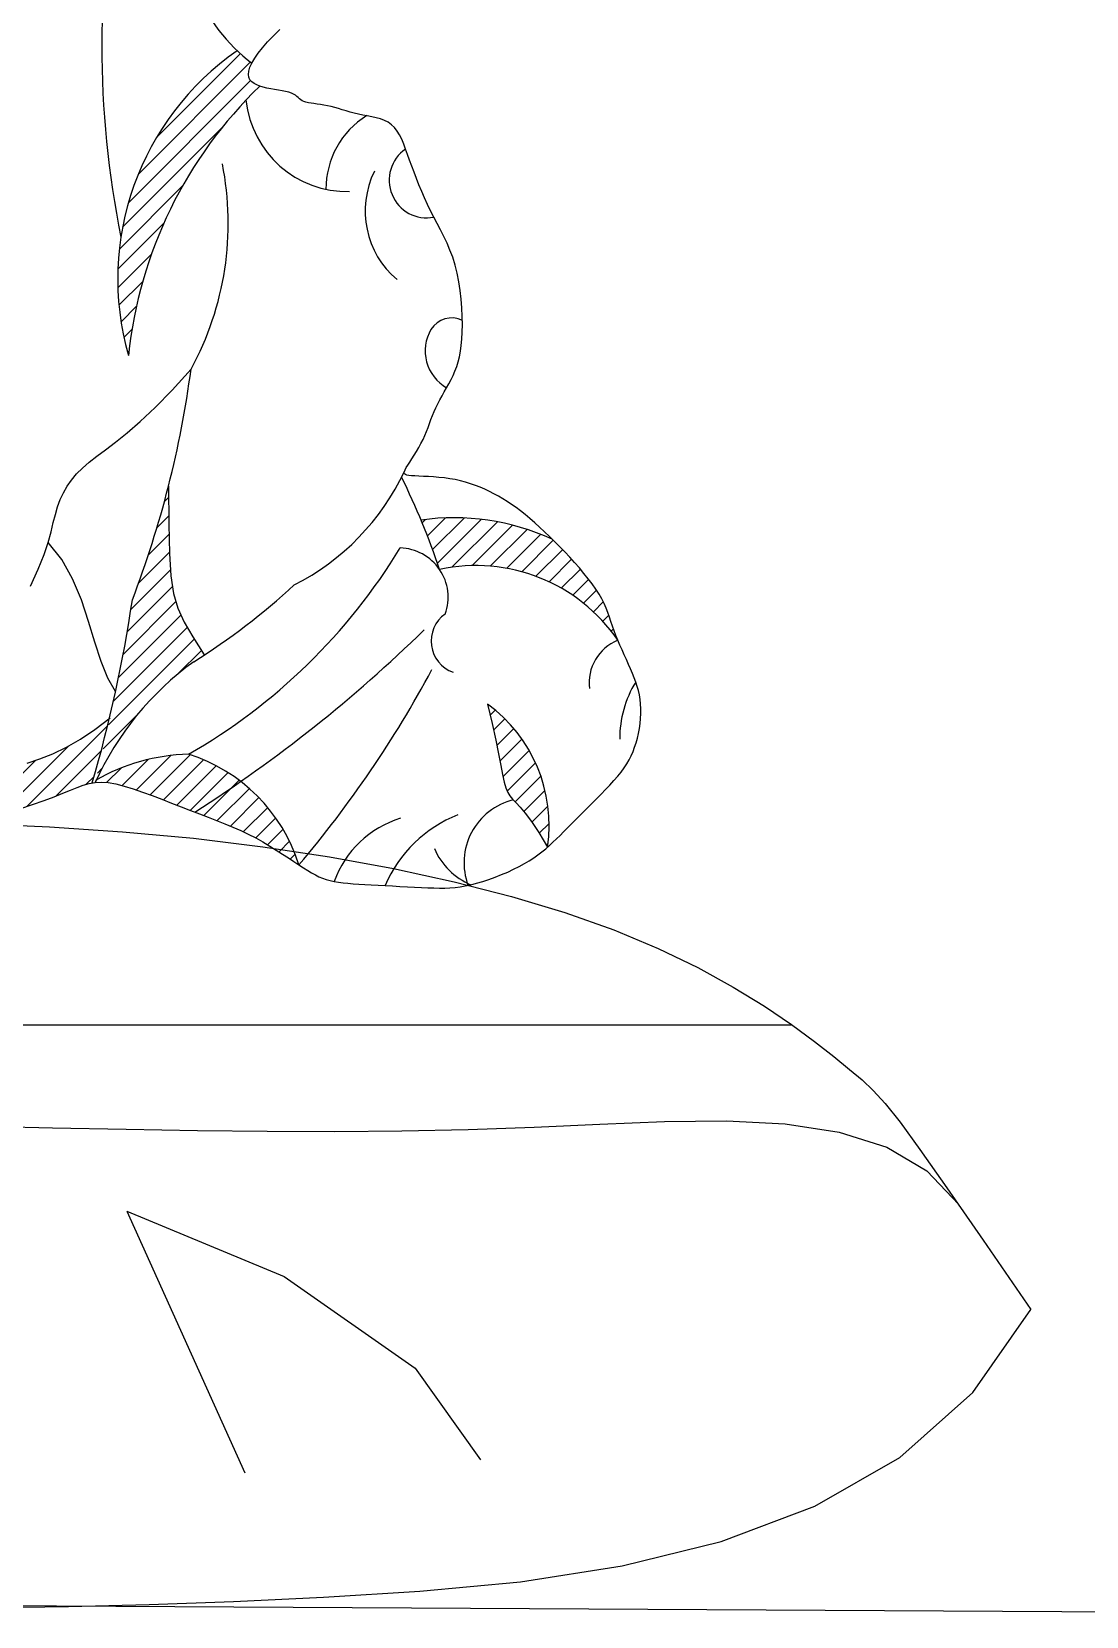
# Model space of a CAD drawing. Header units: inches. Extents: x 4.1 to 46.6, y 13.1 to 37.9.
# Drawn here: x 13.4385 to 13.5889, y 14.3584 to 14.5843 of the extents above; entities that cross this region are included whole.
import ezdxf

# ---------------------------------------------------------------- set-up
doc = ezdxf.new("R2010")
doc.units = ezdxf.units.IN
doc.header["$MEASUREMENT"] = 0
doc.layers.add('02', color=2, linetype='Continuous')
doc.layers.add('8', color=8, linetype='Continuous')
pattern_1 = [(44.99999999999999, (1.53809614157538, 14.83534044480351), (-0.001325825214724776, 0.001325825214724777), [])]

msp = doc.modelspace()

# ---------------------------------------------------------------- hatches: boundary and pattern name
at = {"layer": '8'}
h = msp.add_hatch(dxfattribs=at)
h.set_pattern_fill('ANSI31', color=256, scale=0.015, style=0)
h.set_pattern_definition(pattern_1)
h.paths.add_polyline_path([(13.47108585437994, 14.5765796529204), (13.47064094668488, 14.57675092983576), (13.47025010296377, 14.57695612097908), (13.46992539967644, 14.57720145822262), (13.46967772095698, 14.57749363255155), (13.46951795093949, 14.57783933496561), (13.46945697305958, 14.5782452564645), (13.46950567145134, 14.57871808803342), (13.46967255817029, 14.57926242973648), (13.46995665579337, 14.57987451790999, -0.02762192384500177), (13.46786939217012, 14.58163062959378, 0.3215565137858085), (13.45234931404005, 14.53818811789555, -0.1767596069113847)])
h.paths.add_polyline_path([(13.53163418270881, 14.62759004180137, 0.09913499089529595), (13.53297231280479, 14.64578705766056, 0.331359966506981), (13.5287323007756, 14.65180804550349, -0.01052489974616265), (13.52904175924371, 14.65017513803199, -0.03299922652451448)])
h.paths.add_polyline_path([(13.54465808746639, 14.67542318362851, -0.3563317122230959), (13.55031166951406, 14.6428292057872), (13.55081121254946, 14.64326753684603), (13.5517366233212, 14.6441651083342), (13.55257817222039, 14.64508791051506), (13.55333851025674, 14.64603413122407), (13.5540234982432, 14.64700042496137), (13.55463899652707, 14.64798344622708), (13.55519086592133, 14.64897984950679), (13.5556849670061, 14.64998628930065), (13.55612716036151, 14.65099942009423), (13.55652330610204, 14.65201589640222), (13.55687814931619, 14.65303293029595), (13.55719196823659, 14.65404996418969), (13.55746392630274, 14.65506699808342), (13.55769318578999, 14.6560840319626), (13.55787890967216, 14.65710106585633), (13.55802026092309, 14.65811809975006), (13.55811640205096, 14.65913513364379), (13.55816649579677, 14.66015216752297), (13.55816998406547, 14.66116878322376), (13.55812742518495, 14.66218288979602), (13.55803965618136, 14.6631919781112), (13.55790751431371, 14.66419353902623), (13.55773183684099, 14.66518506341257), (13.55751346102218, 14.66616404215623), (13.55725322411629, 14.66712796609957), (13.55695196338232, 14.66807432612862), (13.55661009721692, 14.6690020070719), (13.55622636996443, 14.66991546961529), (13.55579910710688, 14.6708205683581), (13.55532663412626, 14.67172315797237), (13.55480727673742, 14.6726290930865), (13.5542393606552, 14.6735442283289), (13.55362121089595, 14.67447441832795), (13.55295115340735, 14.67542551772661), (13.55223016468111, 14.67639989626062), (13.55146982664476, 14.67738598406598), (13.55068437200273, 14.67836872635693), (13.54988803322661, 14.67933306839135), (13.54909504348646, 14.68026395536893), (13.54831963525388, 14.68114633253302), (13.54757604169893, 14.68196514509785), (13.54687849529321, 14.68270533832132), (13.54623690321344, 14.68335576050325), (13.54564387005988, 14.68392087231499), (13.54508767490509, 14.68440903751346), (13.54455659635599, 14.68482861984106), (13.54403891325231, 14.68518798308381), (13.54352290489945, 14.685495490955), (13.54299684967148, 14.6857595072552), (13.54244902664098, 14.68598839571226), (13.54187120314921, 14.68618884734045), (13.54126910007793, 14.68636086215432), (13.54065192727606, 14.68650276738211), (13.54002889366123, 14.68661289029572), (13.53940920908238, 14.68668955813795), (13.53880208268995, 14.68673109816612), (13.5382167243329, 14.6867358376376), (13.53766234292883, 14.68670210380973), (13.53714549708414, 14.68663059364647), (13.53666214020225, 14.68653148306933), (13.53620557444404, 14.68641731772098), (13.53576910197037, 14.68630064322955), (13.53534602494213, 14.6861940052377), (13.53492964598584, 14.68610994940267), (13.53451326702955, 14.68606102133802), (13.53409019000131, 14.686059766701, -0.4512202891333476), (13.53097285404104, 14.65176951329798, 0.4275342604392897)])
h = msp.add_hatch(dxfattribs=at)
h.set_pattern_fill('ANSI31', color=256, scale=0.015, style=0)
h.set_pattern_definition(pattern_1)
h.paths.add_polyline_path([(13.40806480081986, 14.46776018108816), (13.4115343960398, 14.46822631247509), (13.41496817981127, 14.46873453251195), (13.41657155546594, 14.46899456861596, 0.1843986707323829), (13.41740114175948, 14.47992448011522), (13.41658726920608, 14.48015627573935), (13.41570133370581, 14.48035017100213), (13.4147729478241, 14.4804798899468), (13.41379843283678, 14.48054656344633), (13.4127769396105, 14.48055499767819), (13.41170761901188, 14.48050999876162), (13.41058962237324, 14.48041637288864), (13.40942210032838, 14.48027892620761), (13.40820420420962, 14.48010246489597), (13.40693508511643, 14.47989179510208), (13.40561273814413, 14.47965136959559), (13.40423053623411, 14.47938422755854), (13.40278069748777, 14.47909305476518), (13.40125543884236, 14.47878053701882), (13.39964697770077, 14.47844936006462), (13.39794753193158, 14.478102209735), (13.39614931870486, 14.47774177176055), (13.39424455565634, 14.47737073197371), (13.39223576992984, 14.4769930373341), (13.39016672902974, 14.47661767967387), (13.38809151043418, 14.4762549120251), (13.38606419162127, 14.47591498743444), (13.38413884960349, 14.47560815893397), (13.38236956209178, 14.47534467954123), (13.38081040609862, 14.47513480230285), (13.37951545933495, 14.47498878025093, -0.06433071040124645), (13.37760734049837, 14.46563268937919), (13.37823948431063, 14.46568977206065), (13.37981141828234, 14.46578008722739), (13.38168090399589, 14.46585672359382), (13.38382529611002, 14.46593125552048), (13.38622194905068, 14.4660152573679), (13.38884821701097, 14.4661203035403), (13.3916814548825, 14.46625796838365), (13.3946990170912, 14.4664398262585), (13.39787825759734, 14.46667745153994), (13.40119302067208, 14.46697943732309), (13.40460310531083, 14.46734245161227)])
h.paths.add_polyline_path([(13.32018274538453, 14.44459892181206, 0.2756534180477415), (13.32799658485922, 14.43300321785958), (13.32929984437536, 14.43327591698202), (13.33072458234849, 14.43354177671884), (13.33224622234005, 14.43380342761978), (13.33383105885471, 14.43406507854982), (13.33544538756135, 14.43433093835941, -0.221741333465108), (13.33124015321258, 14.44063052682489, -0.474760694314994)])
h.paths.add_polyline_path([(13.31660991701531, 14.43088528413958), (13.31766223236221, 14.43094227916029), (13.31871296748753, 14.43102978841219), (13.31975001007552, 14.43114886411516), (13.32076124734479, 14.43130055848909), (13.32174009647454, 14.43148487150487), (13.32270209285664, 14.43169759431206), (13.32366830254207, 14.43193346584033), (13.3241640467127, 14.4320603454444, -0.1294773457726139), (13.31829242738198, 14.43999123693087), (13.31624185158174, 14.43925054473678), (13.31443650488976, 14.43876122650275), (13.31284544085386, 14.43850778289655), (13.31143771325472, 14.43847471461507), (13.31018237587298, 14.43864652231153), (13.30904848202366, 14.43900770665372), (13.30800508548739, 14.4395427683094), (13.30702124004486, 14.44023620797546), (13.30607277438278, 14.44107077212997), (13.30516261867481, 14.44202219062302), (13.30430047776784, 14.44306443912959), (13.30349605720724, 14.44417149331005), (13.30275906160708, 14.44531732882482), (13.30209919674556, 14.44647592136338), (13.30152616723674, 14.44762124657158), (13.30104967839318, 14.44872728015347), (13.30067790303613, 14.44977577952253), (13.30041288448732, 14.4507796293083), (13.30025513311151, 14.45175949587886), (13.30020515997197, 14.45273604561683), (13.30026347589913, 14.45372994490484), (13.30043059172343, 14.4547618601255), (13.30070701804246, 14.45585245767601), (13.30109326568666, 14.45702240390986), (13.30157962911065, 14.45828194295339), (13.30211553796428, 14.4595996296894), (13.30264020505595, 14.46093359677346), (13.30309284389253, 14.46224197684663), (13.3034126672824, 14.46348290252084), (13.30353888849962, 14.46461450643713), (13.30341072058539, 14.46559492123655), (13.30296737681377, 14.46638227953102, 0.1933284229634256), (13.29542094822276, 14.4516128018486, 0.2433056775505248), (13.31090605053353, 14.43113080077913), (13.31174419894117, 14.43102189653021), (13.31262711160119, 14.43094140210181), (13.31356461908902, 14.43088686232389), (13.31454899794656, 14.43085862792671), (13.3155681346939, 14.43085775113017)])
h.paths.add_polyline_path([(13.46836361246417, 14.47744018551478, 0.08828388475428707), (13.46090095028515, 14.4813177356746, 0.1227704111319642), (13.4477685552952, 14.47766103798225, 0.002255560457267219), (13.44760435194942, 14.47730412650438), (13.44849577876042, 14.47734595202659), (13.44946936126101, 14.4772725599369), (13.45055503052893, 14.47707798768991), (13.45174234154868, 14.47677661557558), (13.45301075493219, 14.47638790957447), (13.45433973222273, 14.47593133568174), (13.45570873426507, 14.47542635987796), (13.45709722190398, 14.47489244814372), (13.45848465621705, 14.47434906648872), (13.45985049804906, 14.47381568086442), (13.4611779207294, 14.47330723311919), (13.461821432265, 14.47306390067846, 0.009523936390834601)])
h.paths.add_polyline_path([(13.46724367820892, 14.4709381546318), (13.46835468131351, 14.470445216929), (13.46943567627343, 14.46992798721934), (13.47048730570125, 14.46938181312456), (13.47150585781085, 14.46881414956173), (13.47248653256568, 14.46823547821717), (13.47342452899787, 14.46765628076267), (13.47431504683803, 14.46708703889911), (13.47515328535113, 14.46653823432738), (13.47593444450061, 14.4660203487338), (13.47665372331861, 14.4655438638047, 0.1546495958071559), (13.46836361246417, 14.47744018551478, -0.009523936390843946), (13.461821432265, 14.47306390067846), (13.4624649438006, 14.47282056823773), (13.46371329928982, 14.47234800711616), (13.4649247189914, 14.4718818705633), (13.46610093446682, 14.47141447946072)])
h.paths.add_polyline_path([(13.46027205306339, 14.50017166881756), (13.45937864789042, 14.50214320660328), (13.4587746055727, 14.50424196188854), (13.4584000094724, 14.50674998214985), (13.45819494271885, 14.50994931486369), (13.45809948890704, 14.51412200753569), (13.45805373139913, 14.51955010764235, -0.02922798236989105), (13.45290724913824, 14.50335252515382, -0.01934990166581888), (13.44767906963128, 14.47761007311513, -0.0009136811752524556), (13.4477685552952, 14.47766103798225, -0.1274165922094309), (13.46165588269244, 14.4945157010998, 0.004536835103304884), (13.4631666180608, 14.49548205583872), (13.46151473749663, 14.49804530105488)])
h.paths.add_polyline_path([(13.49406873555156, 14.51471167855656, -0.01768791768381196), (13.49671892150539, 14.50765873479125, -0.3048514263511902), (13.5221418980905, 14.49757360468087), (13.52186389248121, 14.49825844525643), (13.52160666910234, 14.49893071996215), (13.52137278001058, 14.49958724184129), (13.52115310988623, 14.50023174421679), (13.52093562767143, 14.50086969051793), (13.5207083011442, 14.50150654413031), (13.520459098781, 14.50214776849774), (13.52017598882551, 14.50279882704948), (13.51984693975422, 14.50346518318569), (13.51945991981077, 14.50415230032107), (13.51900626955788, 14.50486391180769), (13.51849082023139, 14.50559683064515), (13.51792177515338, 14.50634613972673), (13.51730733764592, 14.50710692200395), (13.51665571149672, 14.50787426035552), (13.51597509979504, 14.50864323774752), (13.51527370586294, 14.50940893705868), (13.51455973348814, 14.5101664412114), (13.51384047469358, 14.51091110629662), (13.51311957514147, 14.51163938110861), (13.51275967205177, 14.51199368434485, 0.1421712613024995)])
h.paths.add_polyline_path([(13.50355465364876, 14.48848234657365), (13.5042064807308, 14.48569520401819), (13.50471861571307, 14.48333530515541), (13.50511901620078, 14.48136215087019), (13.50543563910063, 14.47973524207649), (13.50569644248347, 14.47841407963009), (13.50592938348885, 14.47735816444495), (13.50616241948913, 14.47652699742051), (13.50642350808951, 14.47588007942707), (13.50673910420622, 14.47536831074561), (13.50712965106825, 14.47490818909595), (13.50761408968131, 14.47440761160854), (13.50821136105108, 14.47377447537022), (13.50894040618326, 14.47291667751145), (13.50982016561787, 14.4717421151336), (13.51086958036061, 14.47015868535258), (13.51210759141716, 14.46807428526975, 0.2778593659271574)])
h.paths.add_polyline_path([(13.29550497610356, 14.47165513162784), (13.29503468637589, 14.47073225086664), (13.29455702360022, 14.4697225623286), (13.29408146747622, 14.46862553991835), (13.29361749747071, 14.4674406575405), (13.2931742419419, 14.46616993191586), (13.2927594250464, 14.46482555123388), (13.29238041959937, 14.46342224648564, 0.02656275580573508), (13.29267929405208, 14.45841309975825, -0.1890424734338255), (13.3051527981111, 14.47865258860569, 0.02530276454241352), (13.29712281519781, 14.47448909901599), (13.29677681233036, 14.4739081883063), (13.29638551854762, 14.47324257424501), (13.29595841331641, 14.47249173072217)], flags=17)
h.paths.add_polyline_path([(13.29267929405208, 14.45841309975825, 0.0633158289832351), (13.29550354605774, 14.44683061674462, -0.2498301237606843), (13.30296737681377, 14.46638227953102, -0.2898943333807086), (13.31288667376387, 14.48175179333069, 0.0233047467239507), (13.3051527981111, 14.47865258860569, 0.1890424734338176)])
h.paths.add_polyline_path([(13.29238041959937, 14.46342224648564), (13.29204459841597, 14.46197474869135), (13.29175933500986, 14.46049778884211), (13.29153200196336, 14.45900609797267), (13.29136997209164, 14.45751440707412), (13.29128061867553, 14.45603744718122), (13.29126938343282, 14.45458766948017), (13.29133398439038, 14.45316840598119), (13.2914702084777, 14.45178070893329), (13.29167384262431, 14.45042563052724), (13.29194067352685, 14.44910422298293), (13.29226648811485, 14.4478175385348), (13.2926470733178, 14.44656662938818), (13.2930782160652, 14.44535254776295), (13.29355666883524, 14.44417660891944), (13.29408304583515, 14.44304118036692), (13.29465892705369, 14.44194889265512), (13.2952858924796, 14.4409023763192), (13.29596552210162, 14.43990426190888), (13.29669939567569, 14.43895717998842), (13.2974890929577, 14.43806376109299), (13.29833619416925, 14.43722663577231), (13.2992396459845, 14.43644782079085), (13.30018786228496, 14.43572687769941, -0.1379920858702734), (13.29550354605774, 14.44683061674462, -0.0900300011074962)])
h.paths.add_polyline_path([(13.31415764106671, 14.49357179954407, 0.3594387257921638), (13.30574567550096, 14.51481561297718), (13.30653171967018, 14.513659622583), (13.30734165994684, 14.51251231293012), (13.3081472556037, 14.5113823648035), (13.30892026521499, 14.5102784590172), (13.30963244782063, 14.50920927634164), (13.31025556246053, 14.50818349757632), (13.31076136770892, 14.50720980349164), (13.31112162283856, 14.50629687491622), (13.31131677612896, 14.5054490741359), (13.31136203421514, 14.50465348960009), (13.31128129343736, 14.50389289125909), (13.31109845036875, 14.50315004909229), (13.31083740111674, 14.50240773303543), (13.31052204202163, 14.50164871306791), (13.31017626942369, 14.50085575915458), (13.30982397966321, 14.50001164124572), (13.30948465833674, 14.49910492745861), (13.30916014876451, 14.49814737849104), (13.30884788352299, 14.49715655320782), (13.30854529542151, 14.49615001043006), (13.30824981703657, 14.4951453090371), (13.30795888094465, 14.49416000786463), (13.30766991972226, 14.49321166576286), (13.30738036617871, 14.49231784158204), (13.30708779538284, 14.49149149073222), (13.30679035330425, 14.49072715484821), (13.30648632840487, 14.49001477209552), (13.30617400891381, 14.48934428066881), (13.30585168306018, 14.48870561877724), (13.30551763977158, 14.48808872457179), (13.30517016704428, 14.48748353626164), (13.30480755310739, 14.48687999202687), (13.30442889876898, 14.48626997007981), (13.3040365516604, 14.48565310871803), (13.30363367175917, 14.48503098625682), (13.30322341904278, 14.48440518101146), (13.30280895279023, 14.48377727131177), (13.30239343367751, 14.48314883548759), (13.30198002075079, 14.48252145183963), (13.30157187445323, 14.48189669869774), (13.3011721545295, 14.48127685586681), (13.30078402049142, 14.48066700905204), (13.30041063254933, 14.48007294546281), (13.30005515021506, 14.47950045227939), (13.29972073369893, 14.47895531669659), (13.29941054251279, 14.4784433259238, -0.1382475120372259), (13.31441409633729, 14.48307083953572)])
h.paths.add_polyline_path([(13.35037399040769, 14.53139862386618), (13.34665744103725, 14.53660112429228), (13.34270946592326, 14.542332902337), (13.33866265815917, 14.54839792217993), (13.33464961060557, 14.55460014801523), (13.33080291589025, 14.56074354403703), (13.32725516687381, 14.56663207439582), (13.32413895641687, 14.57206970330029), (13.32158687738004, 14.57686039493004), (13.32140234489228, 14.57531871274572), (13.32124967388111, 14.57382622163735), (13.3211252442957, 14.57241258094021), (13.32102543492104, 14.57110744996047), (13.32094662547345, 14.56994048804794), (13.32088350555162, 14.56893387939366), (13.3208240061463, 14.56807990777182), (13.32075436906192, 14.56736338179784), (13.32066083540442, 14.56676911013077), (13.32052964721109, 14.56628190138602), (13.32287223245251, 14.56116267356723), (13.32496890383075, 14.55672990181941), (13.32685117730173, 14.55290447855535), (13.32855056858855, 14.54960729623147), (13.33009859364714, 14.546759247246), (13.33152676866624, 14.54428122406992), (13.33286660936895, 14.5420941190869), (13.33414963147837, 14.54011882476792), (13.33540249387036, 14.53828718008757), (13.33663242593641, 14.53657481018039), (13.33784179975513, 14.53496828680094), (13.33903298740509, 14.53345418161647), (13.34020836119774, 14.53201906638154), (13.34137029297884, 14.53064951277796), (13.34252115505981, 14.52933209254573), (13.34366331928643, 14.52805337736666), (13.34479863107438, 14.52680178208269), (13.34592682662654, 14.52557309387069), (13.3470471150172, 14.52436494305315), (13.34815870601918, 14.52317495990886), (13.34926080847393, 14.5220007747603), (13.35035263192142, 14.52084001790084), (13.3514333856688, 14.51969031963839), (13.35250227879035, 14.51854931026631), (13.35355957508321, 14.51741554163621), (13.35460975490744, 14.51629125180355), (13.35565835334594, 14.51517960035293), (13.35671090548161, 14.51408374689803), (13.35777294569883, 14.513006851038), (13.35885000931333, 14.5119520723429), (13.35994763117517, 14.51092257044096), (13.36107134590159, 14.50992150491678), (13.36222313045758, 14.50895203536951), (13.36339072910371, 14.50801732138374), (13.36455832751702, 14.50712052257316), (13.365710112073, 14.50626479850783), (13.36683026868153, 14.50545330878689), (13.36790298348527, 14.50468921299492), (13.36891244239408, 14.50397567074564), (13.36984283131781, 14.50331584162362), (13.37068360791775, 14.50271025221904), (13.37144531476545, 14.50214889715884), (13.37214376548539, 14.50161913804644), (13.37279477440055, 14.50110833649982), (13.37341415513541, 14.50060385415148), (13.37401772224578, 14.50009305263396), (13.37462128889049, 14.49956329353612), (13.37524066962536, 14.49900193850502), (13.37588825197193, 14.49840003533339), (13.37656271787594, 14.49776337661482), (13.3772593231802, 14.49710144114673), (13.37797332396033, 14.49642370769746), (13.37869997605915, 14.49573965504991), (13.37943453508663, 14.4950587620015), (13.38017225665274, 14.49439050730601), (13.38090839706595, 14.49374436977545), (13.38163873906481, 14.49312877496871), (13.38236117413501, 14.49254793570893), (13.38307412089083, 14.49200501159524), (13.38377599794651, 14.49150316221224), (13.38446522391635, 14.49104554717363), (13.38514021718177, 14.4906353260931), (13.38579939658987, 14.4902756585698), (13.38644118075493, 14.48996970418833), (13.38706504254836, 14.48971785793131), (13.38767467163737, 14.48950945614073), (13.38827481217916, 14.48933107052747), (13.38887020879659, 14.48916927283156), (13.38946560541402, 14.4890106347639), (13.39006574618864, 14.4888417280063), (13.39067537504482, 14.4886491243133), (13.39129923683825, 14.48841939538127), (13.39194075743902, 14.48814293077615), (13.3925980918971, 14.48782539142579), (13.39326807744104, 14.48747625612762), (13.39394755153219, 14.48710500364999), (13.39463335093345, 14.48672111279032), (13.39532231333899, 14.48633406231696), (13.39601127551171, 14.48595333101278), (13.39669707514579, 14.48558839767523), (13.39737733969699, 14.48524729292425), (13.39805286009098, 14.48493225481528), (13.39872521771352, 14.4846440732554), (13.39939599371749, 14.48438353815166), (13.40006676995429, 14.48415143941114), (13.400739127344, 14.48394856692633), (13.40141464750516, 14.48377571060431), (13.40209491182353, 14.48363366036668), (13.40278044742766, 14.48352267950125), (13.40346756441753, 14.48344092490609), (13.4041515184031, 14.48338602688913), (13.40482756569284, 14.48335561577281), (13.4054909616639, 14.48334732182142), (13.40613696215908, 14.48335877537196), (13.40676082325402, 14.4833876066887), (13.40735780079152, 14.48343144610866), (13.40792420440587, 14.48348845051536), (13.40846056192416, 14.48355888321115), (13.40896845403361, 14.4836435341031), (13.40944946258563, 14.48374319308371), (13.40990516896593, 14.48385865004551), (13.41033715409461, 14.48399069489554), (13.41074699982303, 14.48414011754088), (13.41113628730412, 14.48430770787403), (13.41150804752718, 14.48449412413632), (13.41187111012871, 14.48469949797894), (13.41223575411598, 14.48492382938733), (13.41261225849624, 14.48516711837604), (13.41301090250957, 14.48542936493053), (13.41344196516323, 14.48571056905078), (13.41391572569731, 14.48601073072226), (13.41444246311906, 14.4863298499304), (13.41502942521359, 14.4866668734949), (13.41567173627439, 14.48701653541233), (13.41636148960563, 14.48737251651349), (13.41709077758017, 14.48772849760011), (13.41785169350217, 14.48807815948843), (13.41863633044298, 14.48841518299472), (13.4194367812411, 14.48873324894979), (13.42024513896789, 14.4890260381408), (13.42105323313038, 14.48928946945401), (13.42185183874565, 14.48952841391023), (13.42263146773215, 14.48974998061479), (13.42338263154264, 14.48996127865852), (13.42409584162991, 14.49016941711765), (13.42476160991239, 14.49038150509753), (13.42537044784288, 14.49060465167443), (13.4259128673398, 14.4908459659537), (13.42638333308744, 14.49111031895612), (13.42679212455872, 14.49139362955342), (13.42715347399238, 14.49168957853275), (13.42748161432567, 14.49199184671037), (13.42779077779736, 14.49229411488799), (13.42809519687901, 14.49259006386731), (13.42840910450789, 14.49287337446461), (13.42874673292275, 14.49313772746703), (13.42911888849224, 14.49337969998763), (13.4295226720092, 14.49360745431207), (13.42973721496995, 14.49371975167472), (13.42645305189538, 14.49378988160337), (13.42370343282121, 14.49368979482555), (13.42141540445621, 14.49344522743653), (13.41951601327631, 14.49308191548792), (13.41793230575743, 14.492625595075), (13.41659132860835, 14.49210200224937), (13.41542012830499, 14.49153687309175), (13.41434575178894, 14.49095594368285), (13.41330823282945, 14.49038277210369), (13.41229955693009, 14.48983220446556), (13.41132469712059, 14.48931690893827), (13.41038862619783, 14.48884955364796), (13.40949631695869, 14.48844280676443), (13.40865274243291, 14.48810933639928), (13.40786287565018, 14.48786181072231), (13.40713168940741, 14.48771289785967), (13.40646059279564, 14.48767042225976), (13.40583673915128, 14.48772283355814), (13.40524371740642, 14.48785373769809), (13.40466511719163, 14.48804674057923), (13.40408452790464, 14.48828544817392), (13.40348553847755, 14.48855346638178), (13.40285173877376, 14.48883440114608), (13.40216671772535, 14.489111858381), (13.40141903775978, 14.48937308717453), (13.40061715272489, 14.48961990906267), (13.39977448973107, 14.4898577887407), (13.39890447542305, 14.49009219088933), (13.39802053691122, 14.4903285801893), (13.39713610130596, 14.49057242132134), (13.39626459525201, 14.49082917899526), (13.39541944562691, 14.49110431784814), (13.39460930930684, 14.49140138876558), (13.39382376060124, 14.49171628711796), (13.39304760405096, 14.49204299446595), (13.39226564373124, 14.49237549237026), (13.39146268441576, 14.49270776239158), (13.39062353017974, 14.49303378607604), (13.38973298533122, 14.49334754498435), (13.38877585417825, 14.49364302067719), (13.38774201557274, 14.49391928337448), (13.38664164724062, 14.49419575802043), (13.38549000121887, 14.49449695824754), (13.38430232977728, 14.49484739768835), (13.38309388495284, 14.49527158993172), (13.38187991901535, 14.49579404862473), (13.38067568400177, 14.49643928738536), (13.37949643241475, 14.49723181983157), (13.37835117154057, 14.4981895615538), (13.37722393175821, 14.49930403595957), (13.37609249869595, 14.5005601684434), (13.37493465821493, 14.50194288438528), (13.37372819594341, 14.50343710915061), (13.37245089774254, 14.50502776813395), (13.37108054924059, 14.50669978671525), (13.36959493606585, 14.50843809025995), (13.36797082684237, 14.5102441604295), (13.36618092147867, 14.5121857038221), (13.3641969024134, 14.5143469833611), (13.36199045208517, 14.51681226189706), (13.35953325316544, 14.51966580232423), (13.35679698832567, 14.52299186755139), (13.35375333977166, 14.52687472042911)])
h = msp.add_hatch(dxfattribs=at)
h.set_pattern_fill('ANSI31', color=256, scale=0.015, style=0)
h.set_pattern_definition(pattern_1)
h.paths.add_polyline_path([(13.43481330950047, 14.47293462613473), (13.43684745840031, 14.47354692794491), (13.43867885045941, 14.47414186819973), (13.44030906613219, 14.47471260746991), (13.44173968470889, 14.47525230638442), (13.44297869414325, 14.47575342403892), (13.44405971122208, 14.47620561365787), (13.44502276093002, 14.47659782696158), (13.44590786778602, 14.47691901571401), (13.44675505654189, 14.47715813164999), (13.44717970424566, 14.47723112907719, 0.01224533429070383), (13.4496311797225, 14.48644217178392), (13.44756683827612, 14.48484163443667), (13.44549340991537, 14.48345124976644), (13.44349657561864, 14.48230957189392), (13.44157073906857, 14.48138438507616), (13.43971030441347, 14.4806434735265), (13.4379096746375, 14.48005462148743), (13.43616325388896, 14.47958561318686), (13.43446544585052, 14.47920423283816), (13.4328127184813, 14.47888394026544), (13.43120979964036, 14.47862089753201), (13.42966348099756, 14.47841694225375), (13.42818055468845, 14.47827391209015), (13.42676781261574, 14.47819364467162), (13.42543204691495, 14.47817797764313), (13.42418004972163, 14.47822874862053), (13.42301861270565, 14.47834779524877), (13.42195042482811, 14.47853377463347), (13.42096176025692, 14.47877262169371), (13.42003478975269, 14.4790470908238), (13.41915168477456, 14.47933993640348), (13.4182946156175, 14.47963391282704), (13.41744575350779, 14.47991177447424), (13.41740114175948, 14.47992448011522, -0.1843986707321457), (13.41657155546594, 14.46899456861596), (13.41832244074206, 14.46927852787943), (13.42155346790562, 14.46985198528731), (13.42461754990975, 14.47044859147448), (13.42747852419737, 14.47106194544634), (13.43013042238775, 14.47168529547801), (13.43257482423681, 14.4723118021839)])

# ---------------------------------------------------------------- linework, layer by layer
at = {"layer": '02'}
for p, q in [((13.43046034294414, 14.47143977732506), (13.44110227124068, 14.47096816367869)), ((13.44110227124068, 14.47096816367869), (13.4514960903139, 14.47027607953808)), ((13.4514960903139, 14.47027607953808), (13.46164484046633, 14.46933042401091)), ((13.46164484046633, 14.46933042401091), (13.4715053460491, 14.4681333228846)), ((13.4715053460491, 14.4681333228846), (13.4810228771926, 14.46669570862017)), ((13.4810228771926, 14.46669570862017), (13.49014270402725, 14.46502851363497)), ((13.49014270402725, 14.46502851363497), (13.49881009691629, 14.46314267040455)), ((13.49881009691629, 14.46314267040455), (13.50697032622296, 14.46104911136084)), ((13.50697032622296, 14.46104911136084), (13.51456866184483, 14.45875876896483)), ((13.51456866184483, 14.45875876896483), (13.52155037414516, 14.45628257567754)), ((13.52155037414516, 14.45628257567754), (13.5278735035495, 14.45364178898038)), ((13.5278735035495, 14.45364178898038), (13.53354717166397, 14.4508989665674)), ((13.53354717166397, 14.4508989665674), (13.53859327038984, 14.44812699121124)), ((13.53859327038984, 14.44812699121124), (13.54303369186121, 14.44539874565547)), ((13.54303369186121, 14.44539874565547), (13.54689032751369, 14.44278711264363)), ((13.22523211179535, 14.44272349197584), (13.54697686833563, 14.44272349197584)), ((13.54689032751369, 14.44278711264363), (13.55018506948139, 14.44036497493383)), ((13.55018506948139, 14.44036497493383), (13.55293980943273, 14.43820521526962)), ((13.55293980943273, 14.43820521526962), (13.55517643950182, 14.43638071640911)), ((13.55517643950182, 14.43638071640911), (13.55696367616068, 14.43488540480488)), ((13.55696367616068, 14.43488540480488), (13.55855753300014, 14.43339738171656)), ((13.55855753300014, 14.43339738171656), (13.56026084841463, 14.43151579209828)), ((13.56026084841463, 14.43151579209828), (13.56237646149705, 14.42883978091871)), ((13.43063546139049, 14.4282956071593), (13.44151789605851, 14.42806572397697)), ((13.51018599820557, 14.42814012473267), (13.51956275528531, 14.4285904769977)), ((13.51956275528531, 14.4285904769977), (13.52877714745003, 14.42897341221854)), ((13.52877714745003, 14.42897341221854), (13.53765221409733, 14.42906117214173)), ((13.53765221409733, 14.42906117214173), (13.54601099462482, 14.42862599847016)), ((13.54601099462482, 14.42862599847016), (13.55367652843009, 14.42744013295036)), ((13.56237646149705, 14.42883978091871), (13.56520721017617, 14.42496849313196)), ((13.44151789605851, 14.42806572397697), (13.45201904540184, 14.42785588343853)), ((13.45201904540184, 14.42785588343853), (13.46219546398382, 14.4276861282315)), ((13.46219546398382, 14.4276861282315), (13.47210370613496, 14.42757650097068)), ((13.47210370613496, 14.42757650097068), (13.48180032618578, 14.42754704434359)), ((13.48180032618578, 14.42754704434359), (13.49134187846678, 14.42761780099412)), ((13.49134187846678, 14.42761780099412), (13.50078491777415, 14.42780881356615)), ((13.50078491777415, 14.42780881356615), (13.51018599820557, 14.42814012473267)), ((13.55367652843009, 14.42744013295036), (13.56047185514356, 14.42527581729977)), ((13.56047185514356, 14.42527581729977), (13.56622001393001, 14.42190529323583)), ((13.56520721017617, 14.42496849313196), (13.56905593331206, 14.41950107372125)), ((13.56622001393001, 14.42190529323583), (13.57074404441985, 14.41710080249053)), ((13.56905593331206, 14.41950107372125), (13.57422546906631, 14.41203666762616)), ((13.45211876141141, 14.41616297122258), (13.47453613839346, 14.40683397910201)), ((13.45211876141141, 14.41616297122258), (13.46893186428818, 14.37884695569395)), ((13.57422546906631, 14.41203666762616), (13.58101865606616, 14.40217441980079)), ((13.47453613839346, 14.40683397910201), (13.49321730159457, 14.39377336191413)), ((13.57277635558742, 14.39030908911539), (13.58101865606616, 14.40217441980079)), ((13.49321730159457, 14.39377336191413), (13.50255788331154, 14.38071279175805)), ((13.56236674407731, 14.38106754172353), (13.57277635558742, 14.39030908911539)), ((13.55024955402362, 14.37409993986242), (13.56236674407731, 14.38106754172353)), ((13.53688451721567, 14.3690564457402), (13.55024955402362, 14.37409993986242)), ((13.52273136567558, 14.365587221565), (13.53688451721567, 14.3690564457402)), ((13.50824983189116, 14.36334242957404), (13.52273136567558, 14.365587221565)), ((13.49389964765172, 14.36197223196089), (13.50824983189116, 14.36334242957404)), ((15.0553643205599, 14.35072349197165), (13.19936432064745, 14.36122349197561)), ((13.45528586096364, 14.36006756031296), (13.46731367478381, 14.36051336037511)), ((13.46731367478381, 14.36051336037511), (13.48014054521221, 14.3611267909628)), ((13.48014054521221, 14.3611267909628), (13.49389964765172, 14.36197223196089)), ((13.43262037173147, 14.35964969867658), (13.44380534560653, 14.35978210250781)), ((13.44380534560653, 14.35978210250781), (13.45528586096364, 14.36006756031296))]:
    msp.add_line(p, q, dxfattribs=at)
for points in [[(13.43684745840031, 14.47354692794491), (13.43867885045941, 14.47414186819973), (13.44030906613219, 14.47471260746991), (13.44173968470889, 14.47525230638442), (13.44297869414325, 14.47575342403892), (13.44405971122208, 14.47620561365787), (13.44502276093002, 14.47659782696158), (13.44590786778602, 14.47691901571401), (13.44675505654189, 14.47715813164999), (13.44760435194942, 14.47730412650438), (13.44849577876042, 14.47734595202659), (13.44946936126101, 14.4772725599369), (13.45055503052893, 14.47707798768991), (13.45174234154868, 14.47677661557558), (13.45301075493219, 14.47638790957447), (13.45433973222273, 14.47593133568174), (13.45570873426507, 14.47542635987796), (13.45709722190398, 14.47489244814372), (13.45848465621705, 14.47434906648872), (13.45985049804906, 14.47381568086442), (13.4611779207294, 14.47330723311919), (13.4624649438006, 14.47282056823773), (13.46371329928982, 14.47234800711616), (13.4649247189914, 14.4718818705633), (13.46610093446682, 14.47141447946072), (13.46724367820892, 14.4709381546318), (13.46835468131351, 14.470445216929), (13.46943567627343, 14.46992798721934), (13.47048730570125, 14.46938181312456), (13.47150585781085, 14.46881414956173), (13.47248653256568, 14.46823547821717), (13.47342452899787, 14.46765628076267), (13.47431504683803, 14.46708703889911), (13.47515328535113, 14.46653823432738), (13.47593444450061, 14.4660203487338), (13.47665372331861, 14.4655438638047), (13.47730924006785, 14.46511697974805), (13.47791078644107, 14.4647387708001), (13.47847107243027, 14.46440602971873), (13.47900280872594, 14.46411554926184), (13.47951870532009, 14.46386412217274), (13.48003147243756, 14.46364854120933), (13.48055382053602, 14.46346559911493), (13.48109845937464, 14.46331208866198), (13.4816765282699, 14.46318469972633), (13.48229287987809, 14.46307971080117), (13.48295079571429, 14.46299329748311), (13.48365355682793, 14.46292163541242), (13.48440444473411, 14.46286090017114), (13.48520674071509, 14.4628072674141), (13.48606372651878, 14.46275691272334), (13.48697868319462, 14.46270601173913), (13.48795151993866, 14.46265165061508), (13.48896865504096, 14.4625945578346), (13.49001313493821, 14.46253637240901), (13.49106800583425, 14.46247873333508), (13.49211631416577, 14.46242327966778), (13.49314110590379, 14.46237165038932), (13.49412542725216, 14.46232548454012), (13.49505232464756, 14.4622864211315), (13.49591031325284, 14.46225664552643), (13.49670978383395, 14.46224052847996), (13.49746659658152, 14.46224298706969), (13.49819661145332, 14.46226893837323), (13.49891568840715, 14.46232329949729), (13.49963968740079, 14.46241098753402), (13.50038446839201, 14.46253691954647), (13.50116589133862, 14.46270601264135), (13.50199480335462, 14.46292145380452), (13.50286199785072, 14.46317950972756), (13.50375325585949, 14.46347471693756), (13.50465435794789, 14.46380161203436), (13.50555108491565, 14.46415473157416), (13.50642921756256, 14.46452861212768), (13.5072745362227, 14.46491779028023), (13.50807282192866, 14.46531680258798), (13.50881341010566, 14.465721278325), (13.50949985537912, 14.46613121746217), (13.51013926769841, 14.46654771271736), (13.51073875678006, 14.46697185676479), (13.51130543210778, 14.46740474229322), (13.51184640316526, 14.4678474619914), (13.51236877990189, 14.46830110854811), (13.51287967180136, 14.4687667746521), (13.5133857326978, 14.46924555299214), (13.51389179382707, 14.46973853624243), (13.51440223007697, 14.4702468171063), (13.51492141656811, 14.4707714882434), (13.51545372865397, 14.4713136423425), (13.51600354122232, 14.47187437209235), (13.51657522962662, 14.47245477018172), (13.51717316898751, 14.47305592928481), (13.51779918236892, 14.47367784938709), (13.51844488390955, 14.4743161597626), (13.51909933569144, 14.47496539699663), (13.51975160002942, 14.47562009764536), (13.52039073853987, 14.4762747982941), (13.52100581377047, 14.47692403552813), (13.52158588780324, 14.47756234590364), (13.52212002248737, 14.47818426602047), (13.5225998321944, 14.47878633568056), (13.52302713998827, 14.47937310777073), (13.52340632098961, 14.47995113837991), (13.52374175031903, 14.48052698364066), (13.52403780309717, 14.48110719964192), (13.52429885467748, 14.48169834250169), (13.52452928018059, 14.48230696835256), (13.52473345472711, 14.48293963328345), (13.52491465983215, 14.48360061698353), (13.5250718014245, 14.48428509342651), (13.52520269206028, 14.48498596015728), (13.52530514429557, 14.48569611470615), (13.52537697022083, 14.48640845461799), (13.52541598239216, 14.48711587745223), (13.52541999313283, 14.48781128072463), (13.52538681476611, 14.48848756198007), (13.52531508034329, 14.48913980414094), (13.52520670373227, 14.48977183161063), (13.52506441952895, 14.49038965414096), (13.52489096232924, 14.4909992815274), (13.52468906626339, 14.49160672352176), (13.52446146639298, 14.49221798989041), (13.52421089661541, 14.49283909042882), (13.52394009199227, 14.4934760348888), (13.52365224230337, 14.49413301189364), (13.52335236109096, 14.49480692552337), (13.52304591684836, 14.49549285870038), (13.52273837923306, 14.49618589433252), (13.52243521650556, 14.49688111535673), (13.5221418980905, 14.49757360468087), (13.52186389248121, 14.49825844525643), (13.52160666910234, 14.49893071996215), (13.52137278001058, 14.49958724184129), (13.52115310988623, 14.50023174421679), (13.52093562767143, 14.50086969051793), (13.5207083011442, 14.50150654413031), (13.520459098781, 14.50214776849774), (13.52017598882551, 14.50279882704948), (13.51984693975422, 14.50346518318569), (13.51945991981077, 14.50415230032107), (13.51900626955788, 14.50486391180769), (13.51849082023139, 14.50559683064515), (13.51792177515338, 14.50634613972673), (13.51730733764592, 14.50710692200395), (13.51665571149672, 14.50787426037008), (13.51597509979504, 14.50864323774752), (13.51527370586294, 14.50940893705868), (13.51455973348814, 14.5101664412114), (13.51384047469358, 14.51091110629662), (13.51311957514147, 14.51163938110861), (13.5123997691949, 14.51234798758108), (13.5116837916826, 14.51303364764775), (13.51097437696765, 14.51369308327142), (13.51027425918031, 14.51432301638582), (13.50958617338213, 14.51492016895375), (13.50891285370338, 14.51548126290894), (13.50825594066876, 14.51600402183707), (13.50761270014803, 14.51649017581534), (13.50697930370691, 14.51694245654383), (13.50635192291114, 14.51736359576629), (13.50572672979209, 14.51775632515367), (13.50509989614832, 14.51812337644973), (13.50446759331274, 14.51846748135452), (13.50382599354955, 14.51879137159725), (13.50317181487802, 14.51909705039455), (13.50250396392542, 14.51938360721855), (13.50182189377259, 14.51964940299971), (13.5011250572675, 14.51989279874127), (13.50041290795664, 14.52011215538827), (13.49968489845517, 14.52030583392937), (13.49894048207673, 14.52047219532418), (13.49817911190215, 14.52060960056136), (13.49740279306891, 14.52071750327471), (13.4966237398726, 14.52079972786763), (13.49585671843263, 14.52086119143226), (13.49511649486843, 14.52090681104622), (13.49441783553223, 14.52094150377255), (13.49377550631064, 14.52097018673252), (13.4932042735559, 14.52099777698917), (13.49271890362027, 14.52102919160555), (13.49233078983846, 14.52106971193738), (13.49203783603619, 14.52112607617622), (13.49183457325447, 14.52120538682087), (13.4917155325343, 14.5213147463119), (13.49167524468388, 14.52146125710445), (13.49170824097703, 14.5216520216973), (13.49180905222195, 14.52189414253101), (13.49197220969248, 14.52219472207529), (13.49219124162803, 14.5225582221365), (13.49245566576022, 14.52297854186785), (13.4927539974847, 14.52344693978833), (13.49307475196431, 14.52395467440241), (13.49340644436191, 14.52449300421452), (13.49373758984032, 14.52505318774368), (13.49405670332956, 14.52562648347979), (13.49435230045813, 14.52620414992728), (13.49461617767113, 14.52677899359427), (13.49485325677554, 14.5273500128142), (13.49507174132626, 14.52791775396785), (13.49527983487818, 14.52848276337776), (13.4954857409862, 14.52904558741014), (13.49569766297239, 14.52960677240211), (13.49592380415882, 14.53016686470531), (13.49617236833322, 14.53072641065686), (13.49644900652814, 14.53128613871107), (13.49674916131656, 14.5318475058057), (13.49706572298194, 14.53241215095207), (13.49739158180776, 14.53298171320515), (13.49771962831031, 14.5335578315617), (13.49804275277305, 14.53414214506214), (13.49835384571227, 14.53473629274689), (13.49864579694579, 14.53534191362727), (13.49891250840622, 14.53596204688532), (13.49915192582878, 14.53660533226961), (13.49936300566654, 14.53728180965576), (13.4995447048382, 14.53800151893396), (13.49969598072815, 14.53877449997984), (13.49981578932378, 14.53961079269815), (13.49990308824229, 14.5405204369354), (13.49995683393675, 14.54151347262544), (13.49997574770126, 14.5425948735838), (13.49995760740015, 14.54374934954561), (13.49989995550598, 14.54495654417136), (13.49980033425848, 14.54619610117973), (13.49965628636303, 14.54744766421667), (13.49946535405937, 14.54869087700084), (13.49922507958721, 14.54990538317819), (13.4989330054191, 14.5510708264674), (13.498588632599, 14.55217196826291), (13.49819929622348, 14.55321404101145), (13.49777429019335, 14.55420739483546), (13.49732290817659, 14.55516237990108), (13.49685444407399, 14.55608934637442), (13.49637819201919, 14.55699864439251), (13.49590344544734, 14.55790062412146), (13.49543949849206, 14.55880563571285), (13.49499409579906, 14.55972132852643), (13.4945687863906, 14.56064454872561), (13.49416357026669, 14.561569441682), (13.49377844742733, 14.5624901527672), (13.49341341810535, 14.56340082733826), (13.49306848206791, 14.56429561079588), (13.49274363931502, 14.56516864848257), (13.49243889007951, 14.56601408576993), (13.49215255961056, 14.56682606802955), (13.49187627578388, 14.56759874063303), (13.49159999219003, 14.56832624890834), (13.49131366172108, 14.56900273822706), (13.49100723820041, 14.5696223539317), (13.49067067452009, 14.5701792413793), (13.49029392403784, 14.57066754592691), (13.48986694034423, 14.57108141293159), (13.48938302536729, 14.57141805445011), (13.48884887694615, 14.57168694943997), (13.48827454195592, 14.57190064354385), (13.48767006680603, 14.57207168241897), (13.4870454983716, 14.57221261172257), (13.48641088329489, 14.57233597709731), (13.48577626798536, 14.57245432421499), (13.48515169955093, 14.57258019873283), (13.48454527071911, 14.57272307957922), (13.48395726065385, 14.57288017885461), (13.48338599530283, 14.57304564188692), (13.48282979968238, 14.57321361406233), (13.48228699974018, 14.57337824075242), (13.48175592095825, 14.5735336672997), (13.48123488905142, 14.57367403909032), (13.48072222926888, 14.57379350149589), (13.48021752298112, 14.57388829077994), (13.47972537534545, 14.57396300706481), (13.47925164670917, 14.57402434132112), (13.47880219741958, 14.57407898460682), (13.47838288805681, 14.57413362789251), (13.47799957966666, 14.57419496222159), (13.47765813213076, 14.57426967860832), (13.4773644064949, 14.57436446805244), (13.4771206351393, 14.57448393063263), (13.47691453880864, 14.57462430264153), (13.47673021028052, 14.57477972943619), (13.47655174233253, 14.57494435638822), (13.47636322774227, 14.57511232882556), (13.47614875928733, 14.57527779210526), (13.47589242951247, 14.57543489158437), (13.47557833119529, 14.57557777261994), (13.47519544120181, 14.57570239271903), (13.47475227112184, 14.57581195800325), (13.47426221640083, 14.57591148674422), (13.47373867294985, 14.57600599719902), (13.47319503598149, 14.57610050766838), (13.472644701174, 14.5762000363948), (13.47210106420565, 14.57630960167902), (13.47157752052183, 14.5764342217781), (13.47108704717132, 14.57657919376382), (13.47064094668488, 14.57675092983576), (13.47025010296377, 14.57695612097908), (13.46992539967644, 14.57720145822262), (13.46967772095698, 14.57749363255155), (13.46951795093949, 14.57783933496561), (13.46945697305958, 14.5782452564645), (13.46950567145134, 14.57871808803342), (13.46967255817029, 14.57926242973648), (13.46995665579337, 14.57987451790999), (13.4703546159831, 14.580548497911), (13.4708630897035, 14.58127851509656), (13.47147872791859, 14.58205871488193), (13.47219818182523, 14.58288324262415), (13.47301810238744, 14.58374624368028), (13.4739351410349, 14.58464186343648)], [(13.43835920402083, 14.50530245704161), (13.4394855541573, 14.50772492739364), (13.44030551430072, 14.50978258879789), (13.44088905192214, 14.5115332114265), (13.44130613472547, 14.51303456546615), (13.44162673088024, 14.51434442108897), (13.44192080785754, 14.5155205484671), (13.44224859545241, 14.51661272839286), (13.44263137252304, 14.51763878409568), (13.4430806802516, 14.51860854943974), (13.44360805982026, 14.51953185826008), (13.44422505171272, 14.52041854443545), (13.44494319734397, 14.52127844178634), (13.4457740378962, 14.52212138417693), (13.44672911385308, 14.52295720547139), (13.44782201577212, 14.52380681342496), (13.44907452984947, 14.5247354115318), (13.45051049142378, 14.52581927714803), (13.45215373653221, 14.52713468768801), (13.45402810004774, 14.52875792053695), (13.45615741777468, 14.53076525309465), (13.45856552505168, 14.53323296273178), (13.46127625745024, 14.53623732686268)], [(13.45805373139913, 14.51955010764235), (13.45809948890704, 14.51412200753569), (13.45819494271885, 14.50994931486369), (13.4584000094724, 14.50674998214985), (13.4587746055727, 14.50424196188854), (13.45937864789042, 14.50214320660328), (13.46027205306339, 14.50017166881756), (13.46151473749663, 14.49804530105488), (13.4631666180608, 14.49548205583872)], [(13.45051083903994, 14.4902764054323), (13.44939180723625, 14.49214753990694), (13.4484394006827, 14.49453113975054), (13.44755835066783, 14.49728325316849), (13.44665338894586, 14.50025992838076), (13.44562924680534, 14.50331721360729), (13.44439065553482, 14.50631115703894), (13.44284234688851, 14.50909780692476), (13.44088905192214, 14.5115332114265)], [(13.50355465364876, 14.48848234657365), (13.5042064807308, 14.48569520401819), (13.50471861571307, 14.48333530515541), (13.50511901620078, 14.48136215087019), (13.50543563910063, 14.47973524207649), (13.50569644248347, 14.47841407963009), (13.50592938348885, 14.47735816444495), (13.50616241948913, 14.47652699742051), (13.50642350808951, 14.47588007942707), (13.50673910420622, 14.47536831074561), (13.50712965106825, 14.47490818909595), (13.50761408968131, 14.47440761160854), (13.50821136105108, 14.47377447537022), (13.50894040618326, 14.47291667751145), (13.50982016561787, 14.4717421151336), (13.51086958036061, 14.47015868535258), (13.51210759141716, 14.46807428526975)], [(13.4379096746375, 14.48005462148743), (13.43971030441347, 14.4806434735265), (13.44157073906857, 14.48138438507616), (13.44349657561864, 14.48230957189392), (13.44549340991537, 14.48345124976644), (13.44756683827612, 14.48484163443667), (13.44972245725106, 14.4865129417058)]]:
    msp.add_lwpolyline(points, dxfattribs=at)
for centre, radius, start, end in [((13.58756713573123, 14.58244601234495), 0.1390223926228616, 168.6370403271735, 191.3632124122938), ((13.48479508053745, 14.59962952709342), 0.02470706849575513, 202.2431047488919, 233.0889766870687), ((13.49039222373861, 14.54909065028645), 0.03957433751981641, 124.6893843487718, 195.9915154983622), ((13.51432014446939, 14.53171181999372), 0.06230831617223096, 133.9377737409529, 174.0339274634147), ((13.48358645550209, 14.57612333723685), 0.01457860873562043, 186.1241958644585, 271.1367922838068), ((13.49285440965789, 14.56189894148432), 0.01234864243899469, 121.9533679736397, 180.1160072321183), ((13.49487969725627, 14.56316071472705), 0.005358788456919506, 124.0880646768701, 281.0135416261643), ((13.42315773902695, 14.55702310606015), 0.04341739347565645, 331.3966535171524, 11.25781179426733), ((13.49892065095949, 14.55877841102941), 0.012819617906919, 153.7608917934961, 229.7988477907662), ((13.49842684184435, 14.54005681672882), 0.003475076315678297, 63.69762123588727, 147.9374649201873), ((13.50076236021008, 14.53884584905339), 0.006100929903311687, 149.9432902931461, 240.0838244933727), ((13.31705368151191, 14.55543387485253), 0.1454945319171189, 339.0249810210723, 352.4182883030973), ((13.46011384091574, 14.53657037616816), 0.03493942491179564, 297.0434425455815, 334.7240917647216), ((13.39573911930668, 14.47373935422096), 0.1065243858770325, 18.56733515466262, 26.22537548175223), ((13.49873137221905, 14.4811500713013), 0.03388394401288417, 65.54299783999642, 97.90934381910274), ((13.41891648554477, 14.55463010036786), 0.08448312322863921, 299.7988687174599, 328.6927276385196), ((13.49090754780221, 14.50370299902446), 0.007029929507552268, 340.0399277611654, 88.44541682545604), ((13.50192849737826, 14.48370506604718), 0.02451362741099757, 34.45425827700693, 102.2699279446225), ((13.40916185806739, 14.57824546995565), 0.09882457606541607, 302.0854819150108, 312.5573004995845), ((13.26038155243035, 14.53187831702693), 0.1946275024394542, 343.693335764631, 351.5720215192314), ((13.50022053024034, 14.49744728883255), 0.004710317292157058, 125.0536021383551, 250.4922474348383), ((13.35022699534196, 14.6469664089864), 0.2066286541911353, 302.688568753187, 314.2828986620652), ((13.52456907117042, 14.49150915035446), 0.006532134116818814, 111.8127417213531, 187.278728395706), ((13.4872453206149, 14.45928285948051), 0.04354506246080272, 125.9907178868321, 155.5528770683111), ((13.35543782361086, 14.56854187920274), 0.1590656641661014, 319.6452063261459, 331.803747659313), ((13.5373843636294, 14.48367789014177), 0.01496786473531409, 148.013208580767, 180.7765914238884), ((13.49088690340753, 14.47117706056909), 0.02144632417922558, 351.6814638322645, 53.79526667113799), ((13.46166873052019, 14.45315067850337), 0.02817751933925575, 91.56138679715592, 119.8195155547046), ((13.45373751739274, 14.4584110972692), 0.02400060115297226, 17.28897565224963, 72.63433516204708), ((13.50943853453967, 14.46584008461381), 0.00924192713397441, 103.8743431302648, 200.3810910484876), ((13.49538832743886, 14.45823387058502), 0.0145782078262342, 106.8690212180648, 160.1472026725647), ((13.506062319309, 14.45537061953386), 0.01855744183120562, 111.2591870394055, 157.0906377578415), ((13.50511960479665, 14.47189227698712), 0.01000096507421289, 203.7722432680332, 246.7132442812793)]:
    msp.add_arc(centre, radius, start, end, dxfattribs=at)

doc.saveas('drawing.dxf')
